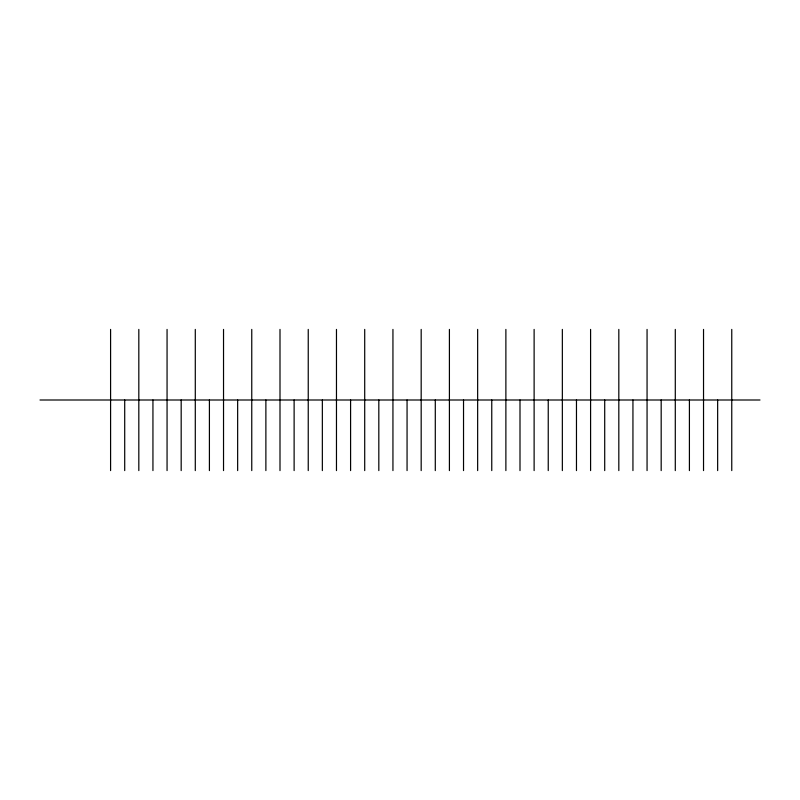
<?xml version="1.0" encoding="UTF-8"?>
<svg xmlns="http://www.w3.org/2000/svg" width="800" height="800" viewBox="0 0 800 800"><rect width="100%" height="100%" fill="white"/><g stroke="black" fill="none" stroke-linecap="round" stroke-linejoin="round"><path stroke-width="1.2" d="M40 400L760 400M731.76 329.41L731.76 470.59M717.65 400L717.65 470.59M703.53 329.41L703.53 470.59M689.41 400L689.41 470.59M675.29 329.41L675.29 470.59M661.18 400L661.18 470.59M647.06 329.41L647.06 470.59M632.94 400L632.94 470.59M618.82 329.41L618.82 470.59M604.71 400L604.71 470.59M590.59 329.41L590.59 470.59M576.47 400L576.47 470.59M562.35 329.41L562.35 470.59M548.24 400L548.24 470.59M534.12 329.41L534.12 470.59M520 400L520 470.59M505.88 329.41L505.88 470.59M491.76 400L491.76 470.59M477.65 329.41L477.65 470.59M463.53 400L463.53 470.59M449.41 329.41L449.41 470.59M435.29 400L435.29 470.59M421.18 329.41L421.18 470.59M407.06 400L407.06 470.59M392.94 329.41L392.94 470.59M378.82 400L378.82 470.59M364.71 329.41L364.71 470.59M350.59 400L350.59 470.59M336.47 329.41L336.47 470.59M322.35 400L322.35 470.59M308.24 329.41L308.24 470.59M294.12 400L294.12 470.59M280 329.41L280 470.59M265.88 400L265.88 470.59M251.76 329.41L251.76 470.59M237.65 400L237.65 470.59M223.53 329.41L223.53 470.59M209.41 400L209.41 470.59M195.29 329.41L195.29 470.59M181.18 400L181.18 470.59M167.06 329.41L167.06 470.59M152.94 400L152.94 470.59M138.82 329.41L138.82 470.59M124.71 400L124.71 470.59M110.59 329.41L110.59 470.59"/></g></svg>
